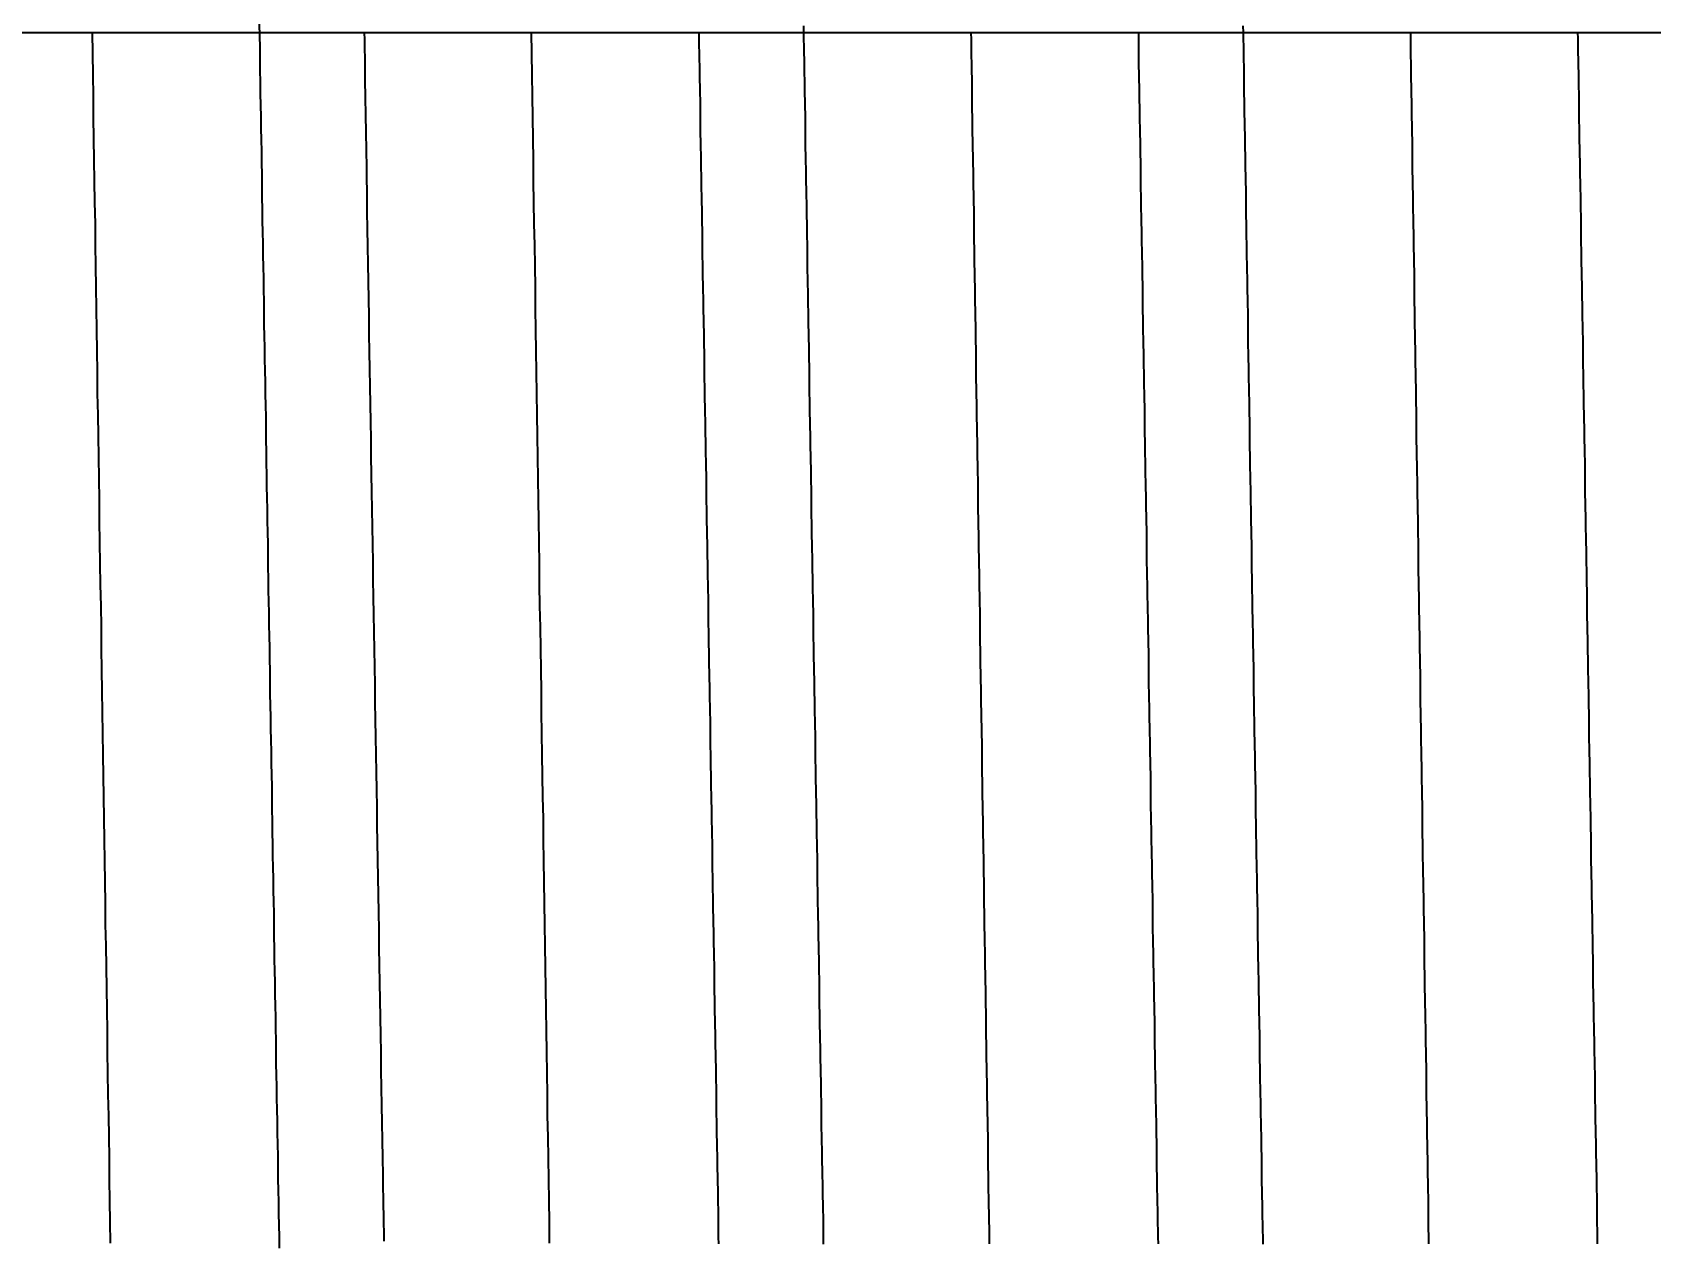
# Model space of a CAD drawing. Header units: millimetres. Extents: x 0 to 3800, y -67 to 2530.
# Drawn here: x 2233.79 to 2239.46, y 888.57 to 892.8 of the extents above; entities that cross this region are included whole.
import ezdxf
from ezdxf.lldxf.tags import DXFTag

# ---------------------------------------------------------------- set-up
doc = ezdxf.new("R2010")
doc.units = ezdxf.units.MM
for name, color, linetype in [('내부선 및 부속', 4, 'Continuous'), ('중심선', 1, 'DASHED'), ('치수선', 7, 'Continuous')]:
    doc.layers.add(name, color=color, linetype=linetype)
doc.styles.add('____', font='')
doc.styles.get('____').set_extended_font_data('굴림')
tags = doc.linetypes.add('DASHDOT', pattern=[70, 31, -13, 13, -13]).pattern_tags.tags
tags[10:11] = [DXFTag(74, 4), DXFTag(75, 0), DXFTag(340, '0'), DXFTag(46, 0.0), DXFTag(50, 0.0), DXFTag(44, 0.0), DXFTag(45, 0.0)]
tags[8:9] = [DXFTag(74, 4), DXFTag(75, 0), DXFTag(340, '0'), DXFTag(46, 0.0), DXFTag(50, 0.0), DXFTag(44, 0.0), DXFTag(45, 0.0)]
tags[6:7] = [DXFTag(74, 4), DXFTag(75, 0), DXFTag(340, '0'), DXFTag(46, 0.0), DXFTag(50, 0.0), DXFTag(44, 0.0), DXFTag(45, 0.0)]
tags[4:5] = [DXFTag(74, 4), DXFTag(75, 0), DXFTag(340, '0'), DXFTag(46, 0.0), DXFTag(50, 0.0), DXFTag(44, 0.0), DXFTag(45, 0.0)]
tags = doc.linetypes.add('DASHED', pattern=[25.72, 12.86, -12.86]).pattern_tags.tags
tags[6:7] = [DXFTag(74, 4), DXFTag(75, 0), DXFTag(340, '0'), DXFTag(46, 0.0), DXFTag(50, 0.0), DXFTag(44, 0.0), DXFTag(45, 0.0)]
tags[4:5] = [DXFTag(74, 4), DXFTag(75, 0), DXFTag(340, '0'), DXFTag(46, 0.0), DXFTag(50, 0.0), DXFTag(44, 0.0), DXFTag(45, 0.0)]
doc.dimstyles.new('MSADIM', dxfattribs={"dimtxt": 33, "dimasz": 17, "dimexe": 10, "dimexo": 7.5, "dimgap": 10, "dimtad": 0, "dimtih": 1, "dimtoh": 1, "dimdec": 0, "dimzin": 1, "dimdsep": 46, "dimtxsty": '____', "dimcen": 11.25, "dimadec": 0, "dimazin": 0, "dimtfac": 1, "dimtdec": 0, "dimtix": 1, "dimtmove": 0, "dimatfit": 3, "dimfxl": 1, "dimtolj": 1, "dimtzin": 1, "dimarcsym": 0})

# ---------------------------------------------------------------- blocks, each defined once
blk = doc.blocks.new('*D36')
at = {"layer": '치수선', "color": 0, "linetype": 'Continuous', "lineweight": -2, "transparency": 16777216}
for p, q in [((2185.0236, 892.8024), (2164.7346, 892.8024)), ((2174.7346, 875.8024), (2174.7346, 782.8857)), ((2174.7346, 644.8024), (2174.7346, 737.2532)), ((2277.0236, 627.8024), (2164.7346, 627.8024))]:
    blk.add_line(p, q, dxfattribs=at)
at = {"layer": '치수선', "color": 0, "linetype": 'Continuous', "transparency": 16777216}
for points in [[(2171.9013, 875.8024), (2177.5679, 875.8024), (2174.7346, 892.8024)], [(2171.9013, 644.8024), (2177.5679, 644.8024), (2174.7346, 627.8024)]]:
    blk.add_solid(points, dxfattribs=at)
at = {"layer": '치수선', "color": 0, "linetype": 'Continuous', "transparency": 16777216, "insert": (2174.7346, 760.0695), "char_height": 25, "attachment_point": 5, "style": '____'}
blk.add_mtext('\\A1;265', dxfattribs=at)
blk = doc.blocks.new('*D37')
at = {"layer": '치수선', "color": 0, "linetype": 'Continuous', "lineweight": -2, "transparency": 16777216}
for p, q in [((2157.2346, 892.8024), (2094.528, 892.8024)), ((2104.528, 875.8024), (2104.528, 597.3935)), ((2104.528, 274.8024), (2104.528, 551.761)), ((2237.0236, 257.8024), (2094.528, 257.8024))]:
    blk.add_line(p, q, dxfattribs=at)
at = {"layer": '치수선', "color": 0, "linetype": 'Continuous', "transparency": 16777216}
for points in [[(2101.6947, 875.8024), (2107.3613, 875.8024), (2104.528, 892.8024)], [(2101.6947, 274.8024), (2107.3613, 274.8024), (2104.528, 257.8024)]]:
    blk.add_solid(points, dxfattribs=at)
at = {"layer": '치수선', "color": 0, "linetype": 'Continuous', "transparency": 16777216, "insert": (2104.528, 574.5773), "char_height": 25, "attachment_point": 5, "style": '____'}
blk.add_mtext('\\A1;635', dxfattribs=at)

msp = doc.modelspace()

# ---------------------------------------------------------------- linework, layer by layer
at = {"layer": '내부선 및 부속', "linetype": 'Continuous', "flags": 128}
for points in [[(2234.0018, 892.8027), (2234.0028, 892.7277), (2234.0038, 892.6537), (2234.0048, 892.5787), (2234.0058, 892.5047), (2234.0068, 892.4297), (2234.0078, 892.3557), (2234.0088, 892.2807), (2234.0098, 892.2067), (2234.0118, 892.1317), (2234.0128, 892.0577), (2234.0138, 891.9827), (2234.0148, 891.9087), (2234.0158, 891.8347), (2234.0168, 891.7597), (2234.0178, 891.6857), (2234.0188, 891.6107), (2234.0198, 891.5367), (2234.0218, 891.4617), (2234.0228, 891.3877), (2234.0238, 891.3127), (2234.0248, 891.2387), (2234.0258, 891.1637), (2234.0268, 891.0897), (2234.0278, 891.0147), (2234.0288, 890.9407), (2234.0298, 890.8657), (2234.0318, 890.7917), (2234.0328, 890.7167), (2234.0338, 890.6427), (2234.0348, 890.5677), (2234.0358, 890.4937), (2234.0368, 890.4187), (2234.0378, 890.3447), (2234.0388, 890.2697), (2234.0408, 890.1957), (2234.0418, 890.1217), (2234.0428, 890.0467), (2234.0438, 889.9727), (2234.0448, 889.8977), (2234.0458, 889.8237), (2234.0468, 889.7487), (2234.0478, 889.6747), (2234.0498, 889.5997), (2234.0508, 889.5257), (2234.0518, 889.4507), (2234.0528, 889.3767), (2234.0538, 889.3017), (2234.0548, 889.2277), (2234.0558, 889.1527), (2234.0568, 889.0787), (2234.0588, 889.0037), (2234.0598, 888.9297), (2234.0608, 888.8547), (2234.0618, 888.7807), (2234.0628, 888.7057), (2234.0638, 888.6317), (2234.0648, 888.5577)], [(2234.5868, 892.8307), (2234.5878, 892.7907), (2234.5888, 892.7497), (2234.5888, 892.7097), (2234.5898, 892.6687), (2234.5908, 892.6287), (2234.5908, 892.5877), (2234.5918, 892.5477), (2234.5928, 892.5067), (2234.5928, 892.4667), (2234.5938, 892.4257), (2234.5948, 892.3857), (2234.5948, 892.3447), (2234.5958, 892.3047), (2234.5968, 892.2637), (2234.5968, 892.2237), (2234.5978, 892.1827), (2234.5978, 892.1427), (2234.5988, 892.1017), (2234.5998, 892.0617), (2234.5998, 892.0217), (2234.6008, 891.9807), (2234.6018, 891.9407), (2234.6018, 891.8997), (2234.6028, 891.8597), (2234.6028, 891.8597), (2234.6038, 891.8187), (2234.6038, 891.7787), (2234.6048, 891.7377), (2234.6058, 891.6977), (2234.6058, 891.6567), (2234.6068, 891.6167), (2234.6078, 891.5757), (2234.6078, 891.5357), (2234.6088, 891.4947), (2234.6098, 891.4547), (2234.6098, 891.4137), (2234.6108, 891.3737), (2234.6118, 891.3327), (2234.6118, 891.2927), (2234.6128, 891.2517), (2234.6128, 891.2117), (2234.6138, 891.1707), (2234.6148, 891.1307), (2234.6148, 891.0897), (2234.6158, 891.0497), (2234.6168, 891.0087), (2234.6168, 890.9687), (2234.6178, 890.9277), (2234.6188, 890.8877), (2234.6188, 890.8467), (2234.6198, 890.8067), (2234.6208, 890.7667), (2234.6208, 890.7257), (2234.6218, 890.6857), (2234.6228, 890.6447), (2234.6228, 890.6047), (2234.6238, 890.5637), (2234.6248, 890.5237), (2234.6248, 890.4827), (2234.6258, 890.4427), (2234.6268, 890.4017), (2234.6268, 890.3617), (2234.6278, 890.3207), (2234.6288, 890.2807), (2234.6288, 890.2397), (2234.6298, 890.1997), (2234.6308, 890.1587), (2234.6308, 890.1187), (2234.6318, 890.0777), (2234.6328, 890.0377), (2234.6328, 889.9967), (2234.6338, 889.9567), (2234.6338, 889.9157), (2234.6348, 889.8757), (2234.6358, 889.8347), (2234.6358, 889.7947), (2234.6368, 889.7537), (2234.6378, 889.7137), (2234.6378, 889.6727), (2234.6388, 889.6327), (2234.6398, 889.5917), (2234.6398, 889.5517), (2234.6408, 889.5117), (2234.6418, 889.4707), (2234.6418, 889.4307), (2234.6428, 889.3897), (2234.6438, 889.3497), (2234.6438, 889.3087), (2234.6448, 889.2687), (2234.6458, 889.2277), (2234.6458, 889.1877), (2234.6468, 889.1467), (2234.6478, 889.1067), (2234.6478, 889.0657), (2234.6488, 889.0257), (2234.6498, 888.9847), (2234.6498, 888.9447), (2234.6508, 888.9037), (2234.6518, 888.8637), (2234.6528, 888.8227), (2234.6528, 888.7827), (2234.6538, 888.7417), (2234.6548, 888.7017), (2234.6548, 888.6607), (2234.6558, 888.6207), (2234.6568, 888.5797), (2234.6568, 888.5397)], [(2234.9548, 892.8047), (2234.9558, 892.7737), (2234.9558, 892.7437), (2234.9568, 892.7127), (2234.9568, 892.7127), (2234.9568, 892.6817), (2234.9578, 892.6517), (2234.9578, 892.6207), (2234.9588, 892.5897), (2234.9588, 892.5587), (2234.9598, 892.5287), (2234.9598, 892.4977), (2234.9608, 892.4667), (2234.9608, 892.4357), (2234.9618, 892.4057), (2234.9618, 892.3747), (2234.9628, 892.3437), (2234.9628, 892.3137), (2234.9628, 892.2827), (2234.9638, 892.2517), (2234.9638, 892.2207), (2234.9648, 892.1907), (2234.9648, 892.1597), (2234.9658, 892.1287), (2234.9658, 892.0977), (2234.9668, 892.0677), (2234.9668, 892.0367), (2234.9678, 892.0057), (2234.9678, 891.9757), (2234.9688, 891.9447), (2234.9688, 891.9137), (2234.9698, 891.8827), (2234.9698, 891.8527), (2234.9708, 891.8217), (2234.9708, 891.7907), (2234.9718, 891.7597), (2234.9718, 891.7297), (2234.9728, 891.6987), (2234.9728, 891.6677), (2234.9738, 891.6377), (2234.9738, 891.6067), (2234.9748, 891.5757), (2234.9748, 891.5447), (2234.9758, 891.5147), (2234.9758, 891.4837), (2234.9768, 891.4527), (2234.9768, 891.4217), (2234.9778, 891.3917), (2234.9778, 891.3607), (2234.9788, 891.3297), (2234.9788, 891.2997), (2234.9798, 891.2687), (2234.9798, 891.2377), (2234.9808, 891.2067), (2234.9808, 891.1767), (2234.9818, 891.1457), (2234.9818, 891.1147), (2234.9828, 891.0837), (2234.9828, 891.0537), (2234.9838, 891.0227), (2234.9838, 890.9917), (2234.9848, 890.9617), (2234.9848, 890.9307), (2234.9858, 890.8997), (2234.9858, 890.8687), (2234.9868, 890.8387), (2234.9868, 890.8077), (2234.9878, 890.7767), (2234.9878, 890.7467), (2234.9888, 890.7157), (2234.9888, 890.6847), (2234.9898, 890.6537), (2234.9898, 890.6237), (2234.9908, 890.5927), (2234.9908, 890.5617), (2234.9918, 890.5307), (2234.9918, 890.5007), (2234.9928, 890.4697), (2234.9928, 890.4387), (2234.9938, 890.4087), (2234.9938, 890.3777), (2234.9948, 890.3467), (2234.9948, 890.3157), (2234.9958, 890.2857), (2234.9958, 890.2547), (2234.9968, 890.2237), (2234.9968, 890.1927), (2234.9978, 890.1627), (2234.9978, 890.1317), (2234.9988, 890.1007), (2234.9988, 890.0707), (2234.9998, 890.0397), (2234.9998, 890.0087), (2235.0008, 889.9777), (2235.0008, 889.9477), (2235.0018, 889.9167), (2235.0018, 889.8857), (2235.0028, 889.8547), (2235.0028, 889.8247), (2235.0038, 889.7937), (2235.0038, 889.7627), (2235.0048, 889.7327), (2235.0048, 889.7017), (2235.0058, 889.6707), (2235.0058, 889.6397), (2235.0058, 889.6397), (2235.0068, 889.6097), (2235.0068, 889.5787), (2235.0078, 889.5477), (2235.0078, 889.5167), (2235.0088, 889.4867), (2235.0088, 889.4557), (2235.0098, 889.4247), (2235.0098, 889.3947), (2235.0108, 889.3637), (2235.0108, 889.3327), (2235.0118, 889.3017), (2235.0118, 889.2717), (2235.0128, 889.2407), (2235.0128, 889.2097), (2235.0138, 889.1787), (2235.0138, 889.1487), (2235.0148, 889.1177), (2235.0148, 889.0867), (2235.0158, 889.0567), (2235.0158, 889.0257), (2235.0168, 888.9947), (2235.0168, 888.9637), (2235.0178, 888.9337), (2235.0178, 888.9027), (2235.0188, 888.8717), (2235.0188, 888.8417), (2235.0198, 888.8107), (2235.0208, 888.7797), (2235.0208, 888.7487), (2235.0218, 888.7187), (2235.0218, 888.6877), (2235.0228, 888.6567), (2235.0228, 888.6257), (2235.0238, 888.5957), (2235.0238, 888.5647)], [(2235.6048, 888.5577), (2235.6038, 888.6317), (2235.6028, 888.7057), (2235.6018, 888.7807), (2235.6008, 888.8547), (2235.5998, 888.9297), (2235.5978, 889.0037), (2235.5968, 889.0787), (2235.5958, 889.1527), (2235.5948, 889.2277), (2235.5938, 889.3017), (2235.5928, 889.3767), (2235.5918, 889.4507), (2235.5898, 889.5257), (2235.5888, 889.5997), (2235.5878, 889.6747), (2235.5868, 889.7487), (2235.5858, 889.8237), (2235.5848, 889.8977), (2235.5838, 889.9727), (2235.5828, 890.0467), (2235.5808, 890.1217), (2235.5798, 890.1957), (2235.5788, 890.2697), (2235.5778, 890.3447), (2235.5768, 890.4187), (2235.5758, 890.4937), (2235.5748, 890.5677), (2235.5738, 890.6427), (2235.5728, 890.7167), (2235.5708, 890.7917), (2235.5698, 890.8657), (2235.5688, 890.9407), (2235.5678, 891.0147), (2235.5668, 891.0897), (2235.5658, 891.1637), (2235.5648, 891.2387), (2235.5638, 891.3127), (2235.5628, 891.3877), (2235.5608, 891.4617), (2235.5598, 891.5367), (2235.5588, 891.6107), (2235.5578, 891.6857), (2235.5568, 891.7597), (2235.5558, 891.8347), (2235.5548, 891.9087), (2235.5538, 891.9827), (2235.5528, 892.0577), (2235.5508, 892.1317), (2235.5498, 892.2067), (2235.5488, 892.2807), (2235.5478, 892.3557), (2235.5468, 892.4297), (2235.5458, 892.5047), (2235.5448, 892.5787), (2235.5438, 892.6537), (2235.5428, 892.7277), (2235.5408, 892.8027)], [(2236.1278, 892.8027), (2236.1278, 892.7787), (2236.1278, 892.7557), (2236.1288, 892.7317), (2236.1288, 892.7077), (2236.1298, 892.6837), (2236.1298, 892.6597), (2236.1298, 892.6357), (2236.1308, 892.6117), (2236.1308, 892.5887), (2236.1318, 892.5647), (2236.1318, 892.5407), (2236.1318, 892.5167), (2236.1328, 892.4927), (2236.1328, 892.4687), (2236.1328, 892.4447), (2236.1338, 892.4217), (2236.1338, 892.3977), (2236.1348, 892.3737), (2236.1348, 892.3497), (2236.1348, 892.3257), (2236.1358, 892.3017), (2236.1358, 892.2777), (2236.1358, 892.2537), (2236.1368, 892.2307), (2236.1368, 892.2067), (2236.1378, 892.1827), (2236.1378, 892.1587), (2236.1378, 892.1347), (2236.1388, 892.1107), (2236.1388, 892.0867), (2236.1398, 892.0637), (2236.1398, 892.0397), (2236.1398, 892.0157), (2236.1408, 891.9917), (2236.1408, 891.9677), (2236.1408, 891.9437), (2236.1418, 891.9197), (2236.1418, 891.8957), (2236.1428, 891.8727), (2236.1428, 891.8487), (2236.1428, 891.8247), (2236.1438, 891.8007), (2236.1438, 891.7767), (2236.1448, 891.7527), (2236.1448, 891.7287), (2236.1448, 891.7057), (2236.1458, 891.6817), (2236.1458, 891.6577), (2236.1458, 891.6337), (2236.1468, 891.6097), (2236.1468, 891.5857), (2236.1478, 891.5617), (2236.1478, 891.5387), (2236.1478, 891.5147), (2236.1488, 891.4907), (2236.1488, 891.4667), (2236.1498, 891.4427), (2236.1498, 891.4187), (2236.1498, 891.3947), (2236.1508, 891.3707), (2236.1508, 891.3477), (2236.1508, 891.3477), (2236.1508, 891.3237), (2236.1518, 891.2997), (2236.1518, 891.2757), (2236.1528, 891.2517), (2236.1528, 891.2277), (2236.1528, 891.2037), (2236.1538, 891.1807), (2236.1538, 891.1567), (2236.1548, 891.1327), (2236.1548, 891.1087), (2236.1548, 891.0847), (2236.1558, 891.0607), (2236.1558, 891.0367), (2236.1568, 891.0127), (2236.1568, 890.9897), (2236.1568, 890.9657), (2236.1578, 890.9417), (2236.1578, 890.9177), (2236.1578, 890.8937), (2236.1588, 890.8697), (2236.1588, 890.8457), (2236.1598, 890.8227), (2236.1598, 890.7987), (2236.1598, 890.7747), (2236.1608, 890.7507), (2236.1608, 890.7267), (2236.1618, 890.7027), (2236.1618, 890.6787), (2236.1618, 890.6557), (2236.1628, 890.6317), (2236.1628, 890.6077), (2236.1628, 890.5837), (2236.1638, 890.5597), (2236.1638, 890.5357), (2236.1648, 890.5117), (2236.1648, 890.4877), (2236.1648, 890.4647), (2236.1658, 890.4407), (2236.1658, 890.4167), (2236.1668, 890.3927), (2236.1668, 890.3687), (2236.1668, 890.3447), (2236.1678, 890.3207), (2236.1678, 890.2977), (2236.1688, 890.2737), (2236.1688, 890.2497), (2236.1688, 890.2257), (2236.1698, 890.2017), (2236.1698, 890.1777), (2236.1698, 890.1537), (2236.1708, 890.1307), (2236.1708, 890.1067), (2236.1718, 890.0827), (2236.1718, 890.0587), (2236.1718, 890.0347), (2236.1728, 890.0107), (2236.1728, 889.9867), (2236.1738, 889.9627), (2236.1738, 889.9397), (2236.1738, 889.9157), (2236.1748, 889.8917), (2236.1748, 889.8677), (2236.1758, 889.8437), (2236.1758, 889.8197), (2236.1758, 889.7957), (2236.1768, 889.7727), (2236.1768, 889.7487), (2236.1768, 889.7247), (2236.1778, 889.7007), (2236.1778, 889.6767), (2236.1788, 889.6527), (2236.1788, 889.6287), (2236.1788, 889.6047), (2236.1798, 889.5817), (2236.1798, 889.5577), (2236.1808, 889.5337), (2236.1808, 889.5097), (2236.1808, 889.4857), (2236.1818, 889.4617), (2236.1818, 889.4377), (2236.1828, 889.4147), (2236.1828, 889.3907), (2236.1828, 889.3667), (2236.1838, 889.3427), (2236.1838, 889.3187), (2236.1848, 889.2947), (2236.1848, 889.2707), (2236.1848, 889.2477), (2236.1858, 889.2237), (2236.1858, 889.1997), (2236.1868, 889.1757), (2236.1868, 889.1517), (2236.1868, 889.1277), (2236.1878, 889.1037), (2236.1878, 889.0797), (2236.1888, 889.0567), (2236.1888, 889.0327), (2236.1888, 889.0087), (2236.1898, 888.9847), (2236.1898, 888.9607), (2236.1898, 888.9607), (2236.1898, 888.9367), (2236.1908, 888.9127), (2236.1908, 888.8897), (2236.1918, 888.8657), (2236.1918, 888.8417), (2236.1918, 888.8177), (2236.1928, 888.7937), (2236.1928, 888.7697), (2236.1938, 888.7457), (2236.1938, 888.7217), (2236.1938, 888.6987), (2236.1948, 888.6747), (2236.1948, 888.6507), (2236.1958, 888.6267), (2236.1958, 888.6027), (2236.1958, 888.5787), (2236.1968, 888.5547)], [(2236.4948, 892.8257), (2236.4948, 892.8017), (2236.4948, 892.7777), (2236.4958, 892.7537), (2236.4958, 892.7307), (2236.4968, 892.7067), (2236.4968, 892.6827), (2236.4968, 892.6587), (2236.4978, 892.6347), (2236.4978, 892.6107), (2236.4978, 892.5867), (2236.4988, 892.5627), (2236.4988, 892.5397), (2236.4998, 892.5157), (2236.4998, 892.4917), (2236.4998, 892.4677), (2236.5008, 892.4437), (2236.5008, 892.4197), (2236.5008, 892.3957), (2236.5018, 892.3727), (2236.5018, 892.3487), (2236.5028, 892.3247), (2236.5028, 892.3007), (2236.5028, 892.2767), (2236.5038, 892.2527), (2236.5038, 892.2287), (2236.5048, 892.2047), (2236.5048, 892.1817), (2236.5048, 892.1577), (2236.5058, 892.1337), (2236.5058, 892.1097), (2236.5058, 892.0857), (2236.5068, 892.0617), (2236.5068, 892.0377), (2236.5078, 892.0147), (2236.5078, 891.9907), (2236.5078, 891.9667), (2236.5088, 891.9427), (2236.5088, 891.9187), (2236.5098, 891.8947), (2236.5098, 891.8707), (2236.5098, 891.8477), (2236.5108, 891.8237), (2236.5108, 891.7997), (2236.5108, 891.7757), (2236.5118, 891.7517), (2236.5118, 891.7277), (2236.5128, 891.7037), (2236.5128, 891.6797), (2236.5128, 891.6567), (2236.5138, 891.6327), (2236.5138, 891.6087), (2236.5148, 891.5847), (2236.5148, 891.5607), (2236.5148, 891.5367), (2236.5158, 891.5127), (2236.5158, 891.4897), (2236.5158, 891.4657), (2236.5168, 891.4417), (2236.5168, 891.4177), (2236.5178, 891.3937), (2236.5178, 891.3697), (2236.5178, 891.3697), (2236.5178, 891.3457), (2236.5188, 891.3217), (2236.5188, 891.2987), (2236.5198, 891.2747), (2236.5198, 891.2507), (2236.5198, 891.2267), (2236.5208, 891.2027), (2236.5208, 891.1787), (2236.5208, 891.1547), (2236.5218, 891.1317), (2236.5218, 891.1077), (2236.5228, 891.0837), (2236.5228, 891.0597), (2236.5228, 891.0357), (2236.5238, 891.0117), (2236.5238, 890.9877), (2236.5248, 890.9647), (2236.5248, 890.9407), (2236.5248, 890.9167), (2236.5258, 890.8927), (2236.5258, 890.8687), (2236.5258, 890.8447), (2236.5268, 890.8207), (2236.5268, 890.7967), (2236.5278, 890.7737), (2236.5278, 890.7497), (2236.5278, 890.7257), (2236.5288, 890.7017), (2236.5288, 890.6777), (2236.5298, 890.6537), (2236.5298, 890.6297), (2236.5298, 890.6067), (2236.5308, 890.5827), (2236.5308, 890.5587), (2236.5318, 890.5347), (2236.5318, 890.5107), (2236.5318, 890.4867), (2236.5328, 890.4627), (2236.5328, 890.4387), (2236.5328, 890.4157), (2236.5338, 890.3917), (2236.5338, 890.3677), (2236.5348, 890.3437), (2236.5348, 890.3197), (2236.5348, 890.2957), (2236.5358, 890.2717), (2236.5358, 890.2487), (2236.5368, 890.2247), (2236.5368, 890.2007), (2236.5368, 890.1767), (2236.5378, 890.1527), (2236.5378, 890.1287), (2236.5388, 890.1047), (2236.5388, 890.0817), (2236.5388, 890.0577), (2236.5398, 890.0337), (2236.5398, 890.0097), (2236.5398, 889.9857), (2236.5408, 889.9617), (2236.5408, 889.9377), (2236.5418, 889.9137), (2236.5418, 889.8907), (2236.5418, 889.8667), (2236.5428, 889.8427), (2236.5428, 889.8187), (2236.5438, 889.7947), (2236.5438, 889.7707), (2236.5438, 889.7467), (2236.5448, 889.7237), (2236.5448, 889.6997), (2236.5458, 889.6757), (2236.5458, 889.6517), (2236.5458, 889.6277), (2236.5468, 889.6037), (2236.5468, 889.5797), (2236.5478, 889.5557), (2236.5478, 889.5327), (2236.5478, 889.5087), (2236.5488, 889.4847), (2236.5488, 889.4607), (2236.5488, 889.4367), (2236.5498, 889.4127), (2236.5498, 889.3887), (2236.5508, 889.3657), (2236.5508, 889.3417), (2236.5508, 889.3177), (2236.5518, 889.2937), (2236.5518, 889.2697), (2236.5528, 889.2457), (2236.5528, 889.2217), (2236.5528, 889.1987), (2236.5538, 889.1747), (2236.5538, 889.1507), (2236.5548, 889.1267), (2236.5548, 889.1027), (2236.5548, 889.0787), (2236.5558, 889.0547), (2236.5558, 889.0307), (2236.5568, 889.0077), (2236.5568, 888.9837), (2236.5568, 888.9837), (2236.5568, 888.9597), (2236.5578, 888.9357), (2236.5578, 888.9117), (2236.5588, 888.8877), (2236.5588, 888.8637), (2236.5588, 888.8407), (2236.5598, 888.8167), (2236.5598, 888.7927), (2236.5608, 888.7687), (2236.5608, 888.7447), (2236.5608, 888.7207), (2236.5618, 888.6967), (2236.5618, 888.6727), (2236.5628, 888.6497), (2236.5628, 888.6257), (2236.5628, 888.6017), (2236.5638, 888.5777), (2236.5638, 888.5537)], [(2237.0808, 892.8027), (2237.0818, 892.7757), (2237.0818, 892.7487), (2237.0818, 892.7217), (2237.0828, 892.6937), (2237.0828, 892.6667), (2237.0838, 892.6397), (2237.0838, 892.6127), (2237.0838, 892.5857), (2237.0848, 892.5587), (2237.0848, 892.5317), (2237.0858, 892.5047), (2237.0858, 892.4777), (2237.0858, 892.4507), (2237.0868, 892.4237), (2237.0868, 892.3967), (2237.0878, 892.3697), (2237.0878, 892.3427), (2237.0888, 892.3157), (2237.0888, 892.2887), (2237.0888, 892.2617), (2237.0898, 892.2347), (2237.0898, 892.2067), (2237.0908, 892.1797), (2237.0908, 892.1527), (2237.0908, 892.1257), (2237.0918, 892.0987), (2237.0918, 892.0717), (2237.0928, 892.0447), (2237.0928, 892.0177), (2237.0928, 891.9907), (2237.0938, 891.9637), (2237.0938, 891.9367), (2237.0948, 891.9097), (2237.0948, 891.8827), (2237.0948, 891.8557), (2237.0958, 891.8287), (2237.0958, 891.8017), (2237.0968, 891.7747), (2237.0968, 891.7477), (2237.0968, 891.7197), (2237.0978, 891.6927), (2237.0978, 891.6657), (2237.0988, 891.6387), (2237.0988, 891.6117), (2237.0988, 891.5847), (2237.0998, 891.5577), (2237.0998, 891.5307), (2237.1008, 891.5037), (2237.1008, 891.4767), (2237.1008, 891.4497), (2237.1018, 891.4227), (2237.1018, 891.3957), (2237.1028, 891.3687), (2237.1028, 891.3417), (2237.1028, 891.3147), (2237.1038, 891.2877), (2237.1038, 891.2607), (2237.1048, 891.2327), (2237.1048, 891.2057), (2237.1048, 891.1787), (2237.1058, 891.1517), (2237.1058, 891.1247), (2237.1068, 891.0977), (2237.1068, 891.0707), (2237.1078, 891.0437), (2237.1078, 891.0167), (2237.1078, 890.9897), (2237.1088, 890.9627), (2237.1088, 890.9357), (2237.1098, 890.9087), (2237.1098, 890.8817), (2237.1098, 890.8547), (2237.1108, 890.8277), (2237.1108, 890.8007), (2237.1118, 890.7727), (2237.1118, 890.7457), (2237.1118, 890.7187), (2237.1128, 890.6917), (2237.1128, 890.6647), (2237.1138, 890.6377), (2237.1138, 890.6107), (2237.1138, 890.5837), (2237.1148, 890.5567), (2237.1148, 890.5297), (2237.1158, 890.5027), (2237.1158, 890.4757), (2237.1158, 890.4487), (2237.1168, 890.4217), (2237.1168, 890.3947), (2237.1178, 890.3677), (2237.1178, 890.3407), (2237.1188, 890.3137), (2237.1188, 890.2857), (2237.1188, 890.2587), (2237.1198, 890.2317), (2237.1198, 890.2047), (2237.1208, 890.1777), (2237.1208, 890.1507), (2237.1208, 890.1237), (2237.1218, 890.0967), (2237.1218, 890.0967), (2237.1218, 890.0697), (2237.1228, 890.0427), (2237.1228, 890.0157), (2237.1228, 889.9887), (2237.1238, 889.9617), (2237.1238, 889.9347), (2237.1248, 889.9077), (2237.1248, 889.8807), (2237.1248, 889.8537), (2237.1258, 889.8267), (2237.1258, 889.7987), (2237.1268, 889.7717), (2237.1268, 889.7447), (2237.1278, 889.7177), (2237.1278, 889.6907), (2237.1278, 889.6637), (2237.1288, 889.6367), (2237.1288, 889.6097), (2237.1298, 889.5827), (2237.1298, 889.5557), (2237.1298, 889.5287), (2237.1308, 889.5017), (2237.1308, 889.4747), (2237.1318, 889.4477), (2237.1318, 889.4207), (2237.1318, 889.3937), (2237.1328, 889.3667), (2237.1328, 889.3397), (2237.1338, 889.3117), (2237.1338, 889.2847), (2237.1348, 889.2577), (2237.1348, 889.2307), (2237.1348, 889.2037), (2237.1358, 889.1767), (2237.1358, 889.1497), (2237.1368, 889.1227), (2237.1368, 889.0957), (2237.1368, 889.0687), (2237.1378, 889.0417), (2237.1378, 889.0147), (2237.1388, 888.9877), (2237.1388, 888.9607), (2237.1398, 888.9337), (2237.1398, 888.9067), (2237.1398, 888.8797), (2237.1408, 888.8527), (2237.1408, 888.8247), (2237.1418, 888.7977), (2237.1418, 888.7707), (2237.1418, 888.7437), (2237.1428, 888.7167), (2237.1428, 888.6897), (2237.1438, 888.6627), (2237.1438, 888.6357), (2237.1448, 888.6087), (2237.1448, 888.5817), (2237.1448, 888.5547)], [(2237.6678, 892.8027), (2237.6678, 892.7797), (2237.6678, 892.7557), (2237.6688, 892.7317), (2237.6688, 892.7077), (2237.6688, 892.6837), (2237.6698, 892.6597), (2237.6698, 892.6357), (2237.6708, 892.6117), (2237.6708, 892.5887), (2237.6708, 892.5647), (2237.6718, 892.5407), (2237.6718, 892.5167), (2237.6718, 892.4927), (2237.6728, 892.4687), (2237.6728, 892.4447), (2237.6738, 892.4217), (2237.6738, 892.3977), (2237.6738, 892.3737), (2237.6748, 892.3497), (2237.6748, 892.3257), (2237.6758, 892.3017), (2237.6758, 892.2777), (2237.6758, 892.2537), (2237.6768, 892.2307), (2237.6768, 892.2067), (2237.6768, 892.1827), (2237.6778, 892.1587), (2237.6778, 892.1347), (2237.6788, 892.1107), (2237.6788, 892.0867), (2237.6788, 892.0637), (2237.6798, 892.0397), (2237.6798, 892.0157), (2237.6808, 891.9917), (2237.6808, 891.9677), (2237.6808, 891.9437), (2237.6818, 891.9197), (2237.6818, 891.8967), (2237.6818, 891.8727), (2237.6828, 891.8487), (2237.6828, 891.8247), (2237.6838, 891.8007), (2237.6838, 891.7767), (2237.6838, 891.7527), (2237.6848, 891.7287), (2237.6848, 891.7057), (2237.6858, 891.6817), (2237.6858, 891.6577), (2237.6858, 891.6337), (2237.6868, 891.6097), (2237.6868, 891.5857), (2237.6868, 891.5617), (2237.6878, 891.5387), (2237.6878, 891.5147), (2237.6888, 891.4907), (2237.6888, 891.4667), (2237.6888, 891.4427), (2237.6898, 891.4187), (2237.6898, 891.3947), (2237.6908, 891.3707), (2237.6908, 891.3477), (2237.6908, 891.3477), (2237.6908, 891.3237), (2237.6918, 891.2997), (2237.6918, 891.2757), (2237.6918, 891.2517), (2237.6928, 891.2277), (2237.6928, 891.2037), (2237.6938, 891.1807), (2237.6938, 891.1567), (2237.6938, 891.1327), (2237.6948, 891.1087), (2237.6948, 891.0847), (2237.6958, 891.0607), (2237.6958, 891.0367), (2237.6958, 891.0137), (2237.6968, 890.9897), (2237.6968, 890.9657), (2237.6968, 890.9417), (2237.6978, 890.9177), (2237.6978, 890.8937), (2237.6988, 890.8697), (2237.6988, 890.8457), (2237.6988, 890.8227), (2237.6998, 890.7987), (2237.6998, 890.7747), (2237.7008, 890.7507), (2237.7008, 890.7267), (2237.7008, 890.7027), (2237.7018, 890.6787), (2237.7018, 890.6557), (2237.7028, 890.6317), (2237.7028, 890.6077), (2237.7028, 890.5837), (2237.7038, 890.5597), (2237.7038, 890.5357), (2237.7038, 890.5117), (2237.7048, 890.4877), (2237.7048, 890.4647), (2237.7058, 890.4407), (2237.7058, 890.4167), (2237.7058, 890.3927), (2237.7068, 890.3687), (2237.7068, 890.3447), (2237.7078, 890.3207), (2237.7078, 890.2977), (2237.7078, 890.2737), (2237.7088, 890.2497), (2237.7088, 890.2257), (2237.7098, 890.2017), (2237.7098, 890.1777), (2237.7098, 890.1537), (2237.7108, 890.1307), (2237.7108, 890.1067), (2237.7108, 890.0827), (2237.7118, 890.0587), (2237.7118, 890.0347), (2237.7128, 890.0107), (2237.7128, 889.9867), (2237.7128, 889.9627), (2237.7138, 889.9397), (2237.7138, 889.9157), (2237.7148, 889.8917), (2237.7148, 889.8677), (2237.7148, 889.8437), (2237.7158, 889.8197), (2237.7158, 889.7957), (2237.7168, 889.7727), (2237.7168, 889.7487), (2237.7168, 889.7247), (2237.7178, 889.7007), (2237.7178, 889.6767), (2237.7178, 889.6527), (2237.7188, 889.6287), (2237.7188, 889.6047), (2237.7198, 889.5817), (2237.7198, 889.5577), (2237.7198, 889.5337), (2237.7208, 889.5097), (2237.7208, 889.4857), (2237.7218, 889.4617), (2237.7218, 889.4377), (2237.7218, 889.4147), (2237.7228, 889.3907), (2237.7228, 889.3667), (2237.7238, 889.3427), (2237.7238, 889.3187), (2237.7238, 889.2947), (2237.7248, 889.2707), (2237.7248, 889.2477), (2237.7258, 889.2237), (2237.7258, 889.1997), (2237.7258, 889.1757), (2237.7268, 889.1517), (2237.7268, 889.1277), (2237.7278, 889.1037), (2237.7278, 889.0797), (2237.7278, 889.0567), (2237.7288, 889.0327), (2237.7288, 889.0087), (2237.7298, 888.9847), (2237.7298, 888.9607), (2237.7298, 888.9607), (2237.7298, 888.9367), (2237.7308, 888.9127), (2237.7308, 888.8897), (2237.7308, 888.8657), (2237.7318, 888.8417), (2237.7318, 888.8177), (2237.7328, 888.7937), (2237.7328, 888.7697), (2237.7328, 888.7457), (2237.7338, 888.7217), (2237.7338, 888.6987), (2237.7348, 888.6747), (2237.7348, 888.6507), (2237.7348, 888.6267), (2237.7358, 888.6027), (2237.7358, 888.5787), (2237.7368, 888.5547)], [(2238.0338, 892.8257), (2238.0348, 892.8017), (2238.0348, 892.7777), (2238.0358, 892.7537), (2238.0358, 892.7307), (2238.0358, 892.7067), (2238.0368, 892.6827), (2238.0368, 892.6587), (2238.0368, 892.6347), (2238.0378, 892.6107), (2238.0378, 892.5867), (2238.0388, 892.5627), (2238.0388, 892.5397), (2238.0388, 892.5157), (2238.0398, 892.4917), (2238.0398, 892.4677), (2238.0408, 892.4437), (2238.0408, 892.4197), (2238.0408, 892.3957), (2238.0418, 892.3727), (2238.0418, 892.3487), (2238.0418, 892.3247), (2238.0428, 892.3007), (2238.0428, 892.2767), (2238.0438, 892.2527), (2238.0438, 892.2287), (2238.0438, 892.2047), (2238.0448, 892.1817), (2238.0448, 892.1577), (2238.0458, 892.1337), (2238.0458, 892.1097), (2238.0458, 892.0857), (2238.0468, 892.0617), (2238.0468, 892.0377), (2238.0468, 892.0147), (2238.0478, 891.9907), (2238.0478, 891.9667), (2238.0488, 891.9427), (2238.0488, 891.9187), (2238.0488, 891.8947), (2238.0498, 891.8707), (2238.0498, 891.8477), (2238.0508, 891.8237), (2238.0508, 891.7997), (2238.0508, 891.7757), (2238.0518, 891.7517), (2238.0518, 891.7277), (2238.0518, 891.7037), (2238.0528, 891.6797), (2238.0528, 891.6567), (2238.0538, 891.6327), (2238.0538, 891.6087), (2238.0538, 891.5847), (2238.0548, 891.5607), (2238.0548, 891.5367), (2238.0558, 891.5127), (2238.0558, 891.4897), (2238.0558, 891.4657), (2238.0568, 891.4417), (2238.0568, 891.4177), (2238.0568, 891.3937), (2238.0578, 891.3697), (2238.0578, 891.3697), (2238.0578, 891.3457), (2238.0588, 891.3217), (2238.0588, 891.2987), (2238.0588, 891.2747), (2238.0598, 891.2507), (2238.0598, 891.2267), (2238.0608, 891.2027), (2238.0608, 891.1787), (2238.0608, 891.1547), (2238.0618, 891.1317), (2238.0618, 891.1077), (2238.0618, 891.0837), (2238.0628, 891.0597), (2238.0628, 891.0357), (2238.0638, 891.0117), (2238.0638, 890.9877), (2238.0638, 890.9647), (2238.0648, 890.9407), (2238.0648, 890.9167), (2238.0658, 890.8927), (2238.0658, 890.8687), (2238.0658, 890.8447), (2238.0668, 890.8207), (2238.0668, 890.7967), (2238.0668, 890.7737), (2238.0678, 890.7497), (2238.0678, 890.7257), (2238.0688, 890.7017), (2238.0688, 890.6777), (2238.0688, 890.6537), (2238.0698, 890.6297), (2238.0698, 890.6067), (2238.0708, 890.5827), (2238.0708, 890.5587), (2238.0708, 890.5347), (2238.0718, 890.5107), (2238.0718, 890.4867), (2238.0728, 890.4627), (2238.0728, 890.4387), (2238.0728, 890.4157), (2238.0738, 890.3917), (2238.0738, 890.3677), (2238.0738, 890.3437), (2238.0748, 890.3197), (2238.0748, 890.2957), (2238.0758, 890.2717), (2238.0758, 890.2487), (2238.0758, 890.2247), (2238.0768, 890.2007), (2238.0768, 890.1767), (2238.0778, 890.1527), (2238.0778, 890.1287), (2238.0778, 890.1047), (2238.0788, 890.0817), (2238.0788, 890.0577), (2238.0798, 890.0337), (2238.0798, 890.0097), (2238.0798, 889.9857), (2238.0808, 889.9617), (2238.0808, 889.9377), (2238.0808, 889.9137), (2238.0818, 889.8907), (2238.0818, 889.8667), (2238.0828, 889.8427), (2238.0828, 889.8187), (2238.0828, 889.7947), (2238.0838, 889.7707), (2238.0838, 889.7467), (2238.0848, 889.7237), (2238.0848, 889.6997), (2238.0848, 889.6757), (2238.0858, 889.6517), (2238.0858, 889.6277), (2238.0868, 889.6037), (2238.0868, 889.5797), (2238.0868, 889.5557), (2238.0878, 889.5327), (2238.0878, 889.5087), (2238.0888, 889.4847), (2238.0888, 889.4607), (2238.0888, 889.4367), (2238.0898, 889.4127), (2238.0898, 889.3887), (2238.0898, 889.3657), (2238.0908, 889.3417), (2238.0908, 889.3177), (2238.0918, 889.2937), (2238.0918, 889.2697), (2238.0918, 889.2457), (2238.0928, 889.2217), (2238.0928, 889.1987), (2238.0938, 889.1747), (2238.0938, 889.1507), (2238.0938, 889.1267), (2238.0948, 889.1027), (2238.0948, 889.0787), (2238.0958, 889.0547), (2238.0958, 889.0307), (2238.0958, 889.0077), (2238.0968, 888.9837), (2238.0968, 888.9837), (2238.0968, 888.9597), (2238.0978, 888.9357), (2238.0978, 888.9117), (2238.0978, 888.8877), (2238.0988, 888.8637), (2238.0988, 888.8407), (2238.0998, 888.8167), (2238.0998, 888.7927), (2238.0998, 888.7687), (2238.1008, 888.7447), (2238.1008, 888.7207), (2238.1018, 888.6967), (2238.1018, 888.6727), (2238.1018, 888.6497), (2238.1028, 888.6257), (2238.1028, 888.6017), (2238.1038, 888.5777), (2238.1038, 888.5537)], [(2238.6208, 892.8027), (2238.6208, 892.7757), (2238.6218, 892.7487), (2238.6218, 892.7217), (2238.6228, 892.6937), (2238.6228, 892.6667), (2238.6228, 892.6397), (2238.6238, 892.6127), (2238.6238, 892.5857), (2238.6248, 892.5587), (2238.6248, 892.5317), (2238.6248, 892.5047), (2238.6258, 892.4777), (2238.6258, 892.4507), (2238.6268, 892.4237), (2238.6268, 892.3967), (2238.6278, 892.3697), (2238.6278, 892.3427), (2238.6278, 892.3157), (2238.6288, 892.2887), (2238.6288, 892.2617), (2238.6298, 892.2347), (2238.6298, 892.2067), (2238.6298, 892.1797), (2238.6308, 892.1527), (2238.6308, 892.1257), (2238.6318, 892.0987), (2238.6318, 892.0717), (2238.6318, 892.0447), (2238.6328, 892.0177), (2238.6328, 891.9907), (2238.6338, 891.9637), (2238.6338, 891.9367), (2238.6338, 891.9097), (2238.6348, 891.8827), (2238.6348, 891.8557), (2238.6358, 891.8287), (2238.6358, 891.8017), (2238.6358, 891.7747), (2238.6368, 891.7477), (2238.6368, 891.7197), (2238.6378, 891.6927), (2238.6378, 891.6657), (2238.6378, 891.6387), (2238.6388, 891.6117), (2238.6388, 891.5847), (2238.6398, 891.5577), (2238.6398, 891.5307), (2238.6398, 891.5037), (2238.6408, 891.4767), (2238.6408, 891.4497), (2238.6418, 891.4227), (2238.6418, 891.3957), (2238.6418, 891.3687), (2238.6428, 891.3417), (2238.6428, 891.3147), (2238.6438, 891.2877), (2238.6438, 891.2607), (2238.6448, 891.2327), (2238.6448, 891.2057), (2238.6448, 891.1787), (2238.6458, 891.1517), (2238.6458, 891.1247), (2238.6468, 891.0977), (2238.6468, 891.0707), (2238.6468, 891.0437), (2238.6478, 891.0167), (2238.6478, 890.9897), (2238.6488, 890.9627), (2238.6488, 890.9357), (2238.6488, 890.9087), (2238.6498, 890.8817), (2238.6498, 890.8547), (2238.6508, 890.8277), (2238.6508, 890.8007), (2238.6508, 890.7727), (2238.6518, 890.7457), (2238.6518, 890.7187), (2238.6528, 890.6917), (2238.6528, 890.6647), (2238.6528, 890.6377), (2238.6538, 890.6107), (2238.6538, 890.5837), (2238.6548, 890.5567), (2238.6548, 890.5297), (2238.6548, 890.5027), (2238.6558, 890.4757), (2238.6558, 890.4487), (2238.6568, 890.4217), (2238.6568, 890.3947), (2238.6578, 890.3677), (2238.6578, 890.3407), (2238.6578, 890.3137), (2238.6588, 890.2857), (2238.6588, 890.2587), (2238.6598, 890.2317), (2238.6598, 890.2047), (2238.6598, 890.1777), (2238.6608, 890.1507), (2238.6608, 890.1237), (2238.6618, 890.0967), (2238.6618, 890.0967), (2238.6618, 890.0697), (2238.6618, 890.0427), (2238.6628, 890.0157), (2238.6628, 889.9887), (2238.6638, 889.9617), (2238.6638, 889.9347), (2238.6638, 889.9077), (2238.6648, 889.8807), (2238.6648, 889.8537), (2238.6658, 889.8267), (2238.6658, 889.7987), (2238.6668, 889.7717), (2238.6668, 889.7447), (2238.6668, 889.7177), (2238.6678, 889.6907), (2238.6678, 889.6637), (2238.6688, 889.6367), (2238.6688, 889.6097), (2238.6688, 889.5827), (2238.6698, 889.5557), (2238.6698, 889.5287), (2238.6708, 889.5017), (2238.6708, 889.4747), (2238.6708, 889.4477), (2238.6718, 889.4207), (2238.6718, 889.3937), (2238.6728, 889.3667), (2238.6728, 889.3397), (2238.6738, 889.3117), (2238.6738, 889.2847), (2238.6738, 889.2577), (2238.6748, 889.2307), (2238.6748, 889.2037), (2238.6758, 889.1767), (2238.6758, 889.1497), (2238.6758, 889.1227), (2238.6768, 889.0957), (2238.6768, 889.0687), (2238.6778, 889.0417), (2238.6778, 889.0147), (2238.6788, 888.9877), (2238.6788, 888.9607), (2238.6788, 888.9337), (2238.6798, 888.9067), (2238.6798, 888.8797), (2238.6808, 888.8527), (2238.6808, 888.8247), (2238.6808, 888.7977), (2238.6818, 888.7707), (2238.6818, 888.7437), (2238.6828, 888.7167), (2238.6828, 888.6897), (2238.6828, 888.6627), (2238.6838, 888.6357), (2238.6838, 888.6087), (2238.6848, 888.5817), (2238.6848, 888.5547)], [(2239.2068, 892.8027), (2239.2078, 892.7797), (2239.2078, 892.7557), (2239.2078, 892.7317), (2239.2088, 892.7077), (2239.2088, 892.6837), (2239.2098, 892.6597), (2239.2098, 892.6357), (2239.2098, 892.6117), (2239.2108, 892.5887), (2239.2108, 892.5647), (2239.2118, 892.5407), (2239.2118, 892.5167), (2239.2118, 892.4927), (2239.2128, 892.4687), (2239.2128, 892.4447), (2239.2128, 892.4217), (2239.2138, 892.3977), (2239.2138, 892.3737), (2239.2148, 892.3497), (2239.2148, 892.3257), (2239.2148, 892.3017), (2239.2158, 892.2777), (2239.2158, 892.2537), (2239.2168, 892.2307), (2239.2168, 892.2067), (2239.2168, 892.1827), (2239.2178, 892.1587), (2239.2178, 892.1347), (2239.2178, 892.1107), (2239.2188, 892.0867), (2239.2188, 892.0637), (2239.2198, 892.0397), (2239.2198, 892.0157), (2239.2198, 891.9917), (2239.2208, 891.9677), (2239.2208, 891.9437), (2239.2218, 891.9197), (2239.2218, 891.8967), (2239.2218, 891.8727), (2239.2228, 891.8487), (2239.2228, 891.8247), (2239.2228, 891.8007), (2239.2238, 891.7767), (2239.2238, 891.7527), (2239.2248, 891.7287), (2239.2248, 891.7057), (2239.2248, 891.6817), (2239.2258, 891.6577), (2239.2258, 891.6337), (2239.2268, 891.6097), (2239.2268, 891.5857), (2239.2268, 891.5617), (2239.2278, 891.5387), (2239.2278, 891.5147), (2239.2278, 891.4907), (2239.2288, 891.4667), (2239.2288, 891.4427), (2239.2298, 891.4187), (2239.2298, 891.3947), (2239.2298, 891.3707), (2239.2308, 891.3477), (2239.2308, 891.3477), (2239.2308, 891.3237), (2239.2318, 891.2997), (2239.2318, 891.2757), (2239.2318, 891.2517), (2239.2328, 891.2277), (2239.2328, 891.2037), (2239.2328, 891.1807), (2239.2338, 891.1567), (2239.2338, 891.1327), (2239.2348, 891.1087), (2239.2348, 891.0847), (2239.2348, 891.0607), (2239.2358, 891.0367), (2239.2358, 891.0137), (2239.2368, 890.9897), (2239.2368, 890.9657), (2239.2368, 890.9417), (2239.2378, 890.9177), (2239.2378, 890.8937), (2239.2378, 890.8697), (2239.2388, 890.8457), (2239.2388, 890.8227), (2239.2398, 890.7987), (2239.2398, 890.7747), (2239.2398, 890.7507), (2239.2408, 890.7267), (2239.2408, 890.7027), (2239.2418, 890.6787), (2239.2418, 890.6557), (2239.2418, 890.6317), (2239.2428, 890.6077), (2239.2428, 890.5837), (2239.2428, 890.5597), (2239.2438, 890.5357), (2239.2438, 890.5117), (2239.2448, 890.4877), (2239.2448, 890.4647), (2239.2448, 890.4407), (2239.2458, 890.4167), (2239.2458, 890.3927), (2239.2468, 890.3687), (2239.2468, 890.3447), (2239.2468, 890.3207), (2239.2478, 890.2977), (2239.2478, 890.2737), (2239.2488, 890.2497), (2239.2488, 890.2257), (2239.2488, 890.2017), (2239.2498, 890.1777), (2239.2498, 890.1537), (2239.2498, 890.1307), (2239.2508, 890.1067), (2239.2508, 890.0827), (2239.2518, 890.0587), (2239.2518, 890.0347), (2239.2518, 890.0107), (2239.2528, 889.9867), (2239.2528, 889.9627), (2239.2538, 889.9397), (2239.2538, 889.9157), (2239.2538, 889.8917), (2239.2548, 889.8677), (2239.2548, 889.8437), (2239.2558, 889.8197), (2239.2558, 889.7957), (2239.2558, 889.7727), (2239.2568, 889.7487), (2239.2568, 889.7247), (2239.2578, 889.7007), (2239.2578, 889.6767), (2239.2578, 889.6527), (2239.2588, 889.6287), (2239.2588, 889.6047), (2239.2588, 889.5817), (2239.2598, 889.5577), (2239.2598, 889.5337), (2239.2608, 889.5097), (2239.2608, 889.4857), (2239.2608, 889.4617), (2239.2618, 889.4377), (2239.2618, 889.4147), (2239.2628, 889.3907), (2239.2628, 889.3667), (2239.2628, 889.3427), (2239.2638, 889.3187), (2239.2638, 889.2947), (2239.2648, 889.2707), (2239.2648, 889.2477), (2239.2648, 889.2237), (2239.2658, 889.1997), (2239.2658, 889.1757), (2239.2668, 889.1517), (2239.2668, 889.1277), (2239.2668, 889.1037), (2239.2678, 889.0797), (2239.2678, 889.0567), (2239.2688, 889.0327), (2239.2688, 889.0087), (2239.2688, 888.9847), (2239.2698, 888.9607), (2239.2698, 888.9607), (2239.2698, 888.9367), (2239.2708, 888.9127), (2239.2708, 888.8897), (2239.2708, 888.8657), (2239.2718, 888.8417), (2239.2718, 888.8177), (2239.2728, 888.7937), (2239.2728, 888.7697), (2239.2728, 888.7457), (2239.2738, 888.7217), (2239.2738, 888.6987), (2239.2738, 888.6747), (2239.2748, 888.6507), (2239.2748, 888.6267), (2239.2758, 888.6027), (2239.2758, 888.5787), (2239.2758, 888.5547)]]:
    msp.add_lwpolyline(points, dxfattribs=at)
at = {"layer": '중심선', "linetype": 'DASHDOT'}
msp.add_line((2192.5236, 892.8024), (2400.0236, 892.8024), dxfattribs=at)

# ---------------------------------------------------------------- dimensions: what is measured, and where the dimension line sits
at = {"layer": '치수선', "linetype": 'Continuous'}
for base, p1, p2, picture, middle in [((2104.528, 257.8024), (2164.7346, 892.8024), (2244.5236, 257.8024), '*D37', (2104.528, 574.5773)), ((2174.7346, 627.8024), (2192.5236, 892.8024), (2284.5236, 627.8024), '*D36', (2174.7346, 760.0695))]:
    dim = msp.add_linear_dim(base=base, p1=p1, p2=p2, angle=90, dimstyle='MSADIM', override={"dimtxt": 25}, dxfattribs=at)
    dim.commit()
    dim.dimension.update_dxf_attribs({"geometry": picture, "text_midpoint": middle, "dimtype": 160})

doc.saveas('drawing.dxf')
